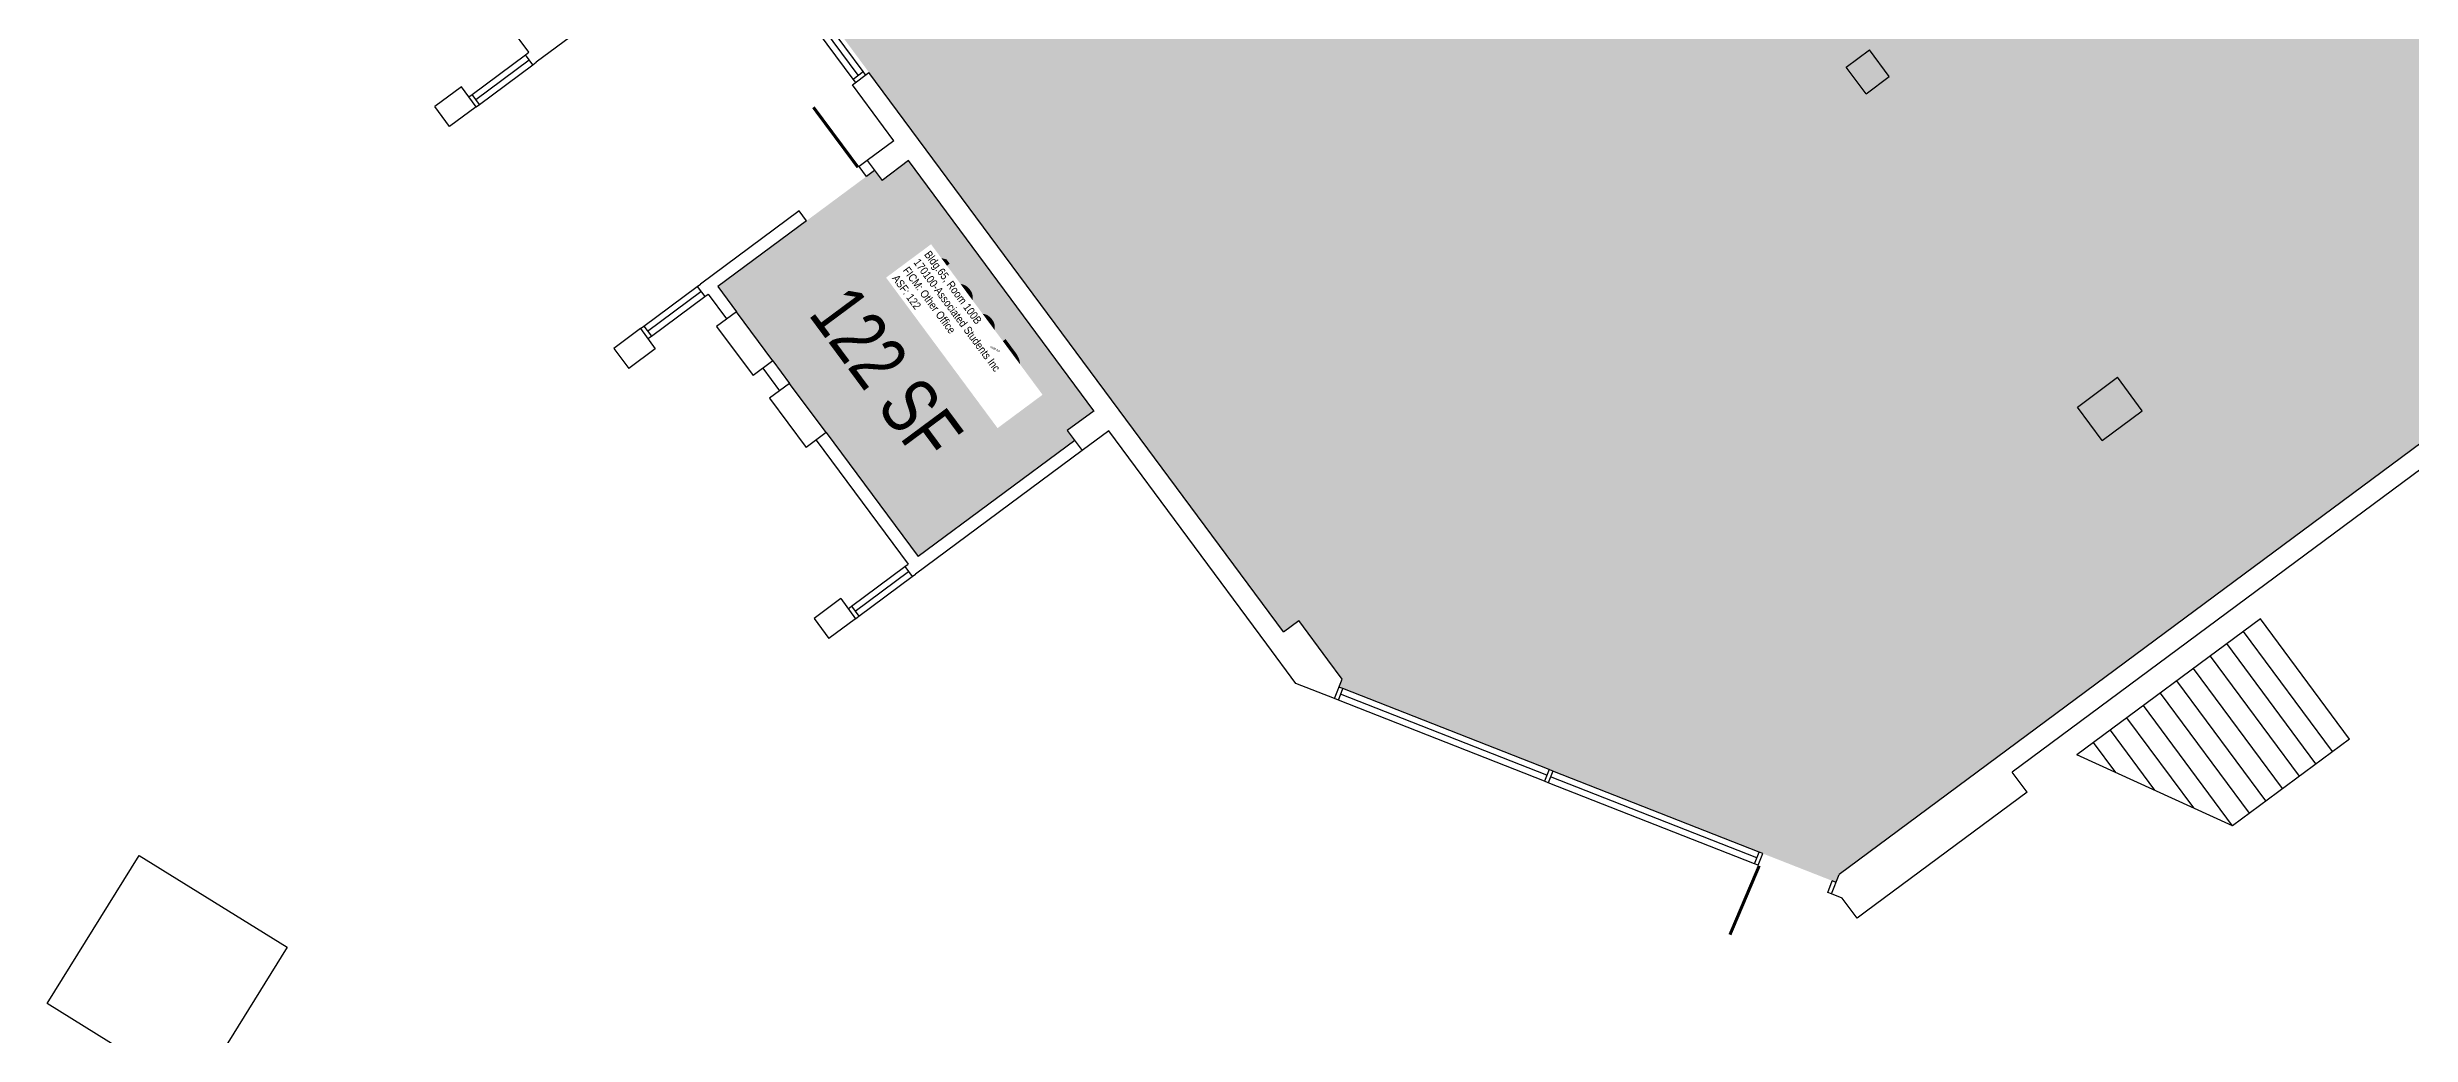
# Model space of a CAD drawing. Header units: inches. Extents: x 69217300 to 69222609, y 27669241 to 27675134.
# Drawn here: x 69218076 to 69219216, y 27671211 to 27671686 of the extents above; entities that cross this region are included whole.
import ezdxf
from ezdxf.enums import TextEntityAlignment as Align

# ---------------------------------------------------------------- set-up
doc = ezdxf.new("R2010")
doc.units = ezdxf.units.IN
doc.header["$LTSCALE"] = 25
doc.header["$MEASUREMENT"] = 0
for name, color, linetype in [('A-DOOR', 2, 'CONTINUOUS'), ('A-FLOR', 3, 'CONTINUOUS'), ('A-GLAZ', 1, 'CONTINUOUS'), ('A-IDEN-RNUM', 7, 'CONTINUOUS'), ('A-IDEN-SNUM', 4, 'CONTINUOUS'), ('A-IDEN-VNUM', 4, 'CONTINUOUS'), ('A-SITE', 3, 'CONTINUOUS'), ('A-WALL', 5, 'CONTINUOUS'), ('AREA-TEXT', 3, 'CONTINUOUS'), ('Rooms-Category-Color', 7, 'CONTINUOUS'), ('Rooms-College-Color', 7, 'CONTINUOUS'), ('Rooms-Department-Color', 7, 'CONTINUOUS'), ('Rooms-Division-Color', 7, 'CONTINUOUS'), ('Rooms-Information', 7, 'CONTINUOUS')]:
    doc.layers.add(name, color=color, linetype=linetype)
doc.styles.add('CP_AREA', font='arial.ttf', dxfattribs={"height": 15})
doc.styles.add('CP_ROOMSNUMBER', font='arial.ttf', dxfattribs={"height": 1})
doc.styles.add('CP_ROOMVNUMBER', font='arial.ttf', dxfattribs={"width": 0.85, "height": 0.075})

msp = doc.modelspace()

# ---------------------------------------------------------------- hatches: boundary and pattern name
at = {"layer": 'Rooms-Category-Color', "true_color": 0xffe090}
msp.add_hatch(color=41, dxfattribs=at).paths.add_polyline_path([(69220109.3, 27671845.8), (69220111.1, 27671843.4), (69220112.9, 27671841), (69220201.3, 27671906.5), (69220197.7, 27671911.3), (69220199.3, 27671912.5), (69220205.1, 27671916.8), (69220203.6, 27671925.3), (69220209.7, 27671926.4), (69220190.6, 27672034.7), (69220184.5, 27672033.6), (69220181.4, 27672051.3), (69220199.1, 27672054.5), (69220201.5, 27672040.7), (69220235.4, 27672046.6), (69220211.7, 27672181.1), (69220177.8, 27672175.1), (69220179.9, 27672163.2), (69220162.2, 27672160.1), (69220157.7, 27672185.3), (69220100.2, 27672262.9), (69220085.7, 27672252.2), (69220073.8, 27672268.3), (69220137.5, 27672315.5), (69220145.5, 27672321.4), (69219723.2, 27672890.9), (69219660.1, 27672844.2), (69219587.7, 27672790.5), (69219506.8, 27672899.6), (69219521.2, 27672910.3), (69219493.3, 27672948.1), (69219401.9, 27672994.4), (69219383.5, 27672958.2), (69219342.5, 27672979.2), (69219224.1, 27673039.6), (69219224.8, 27673038.6), (69219223.3, 27673037.5), (69219212.1, 27673029.2), (69219210.4, 27673027.9), (69219206.8, 27673032.7), (69219118.4, 27672967.2), (69219122, 27672962.4), (69219120.5, 27672961.3), (69219109.3, 27672953), (69219107.6, 27672951.7), (69219104, 27672956.5), (69219015.6, 27672891), (69219019.2, 27672886.2), (69219017.7, 27672885.1), (69219009.6, 27672879), (69219004.7, 27672875.4), (69219001.2, 27672880.3), (69218912.8, 27672814.7), (69218916.4, 27672809.9), (69218979.6, 27672724.7), (69218826.8, 27672611.4), (69218829.9, 27672593.7), (69218824, 27672592.6), (69218843.7, 27672480.9), (69218846.5, 27672481.4), (69218849.8, 27672482), (69218853.4, 27672461.9), (69218912, 27672382.8), (69218925.7, 27672392.9), (69218937.6, 27672376.9), (69218899, 27672348.3), (69218887.1, 27672364.3), (69218900.8, 27672374.5), (69218850.5, 27672442.3), (69218836.8, 27672432.2), (69218835, 27672434.6), (69218832, 27672438.6), (69218799.9, 27672414.8), (69218795.1, 27672411.2), (69218645.7, 27672300.5), (69218643.7, 27672299), (69218642.5, 27672298.1), (69218637.7, 27672294.5), (69218611.5, 27672275.1), (69218592.7, 27672261.1), (69218550.9, 27672230.2), (69218606, 27672155.9), (69218607.5, 27672157), (69218619.5, 27672141), (69218617.9, 27672139.8), (69218726.3, 27671993.6), (69218735.8, 27671980.7), (69218731, 27671977.2), (69218724.6, 27671972.4), (69218718.6, 27671980.4), (69218683.3, 27671954.2), (69218654.4, 27671932.8), (69218413.4, 27671754.1), (69218472.6, 27671674.2), (69218517, 27671614.3), (69218519.4, 27671611.1), (69218672.5, 27671404.7), (69218679.8, 27671410.1), (69218693.8, 27671391.2), (69218700.7, 27671381.9), (69218699.2, 27671378.1), (69218800.5, 27671338.3), (69218802.3, 27671337.6), (69218938.9, 27671284), (69218940.4, 27671287.8), (69218956.4, 27671299.6), (69218959.6, 27671302), (69219003.2, 27671334.3), (69219006.4, 27671336.7), (69219129.5, 27671428), (69219131.9, 27671429.7), (69219200.6, 27671480.7), (69219205.4, 27671484.2), (69219284.6, 27671543), (69219287.8, 27671545.4), (69219384.2, 27671616.9), (69219389.1, 27671620.4), (69219421.1, 27671644.2), (69219418.1, 27671648.2), (69219416.4, 27671650.6), (69219430, 27671660.8), (69219379.7, 27671728.6), (69219366, 27671718.5), (69219354.1, 27671734.6), (69219392.7, 27671763.2), (69219404.6, 27671747.1), (69219390.9, 27671737), (69219449.6, 27671657.9), (69219468, 27671648.5), (69219466.4, 27671645.6), (69219464.9, 27671643.1), (69219566.1, 27671591.8), (69219568.8, 27671597.2), (69219570.6, 27671596.3), (69219583.1, 27671589.9), (69219584.9, 27671589), (69219582.1, 27671583.5), (69219680.2, 27671533.7), (69219683, 27671539.3), (69219684.6, 27671538.5), (69219690.7, 27671535.4), (69219696.5, 27671539.7), (69219698.1, 27671540.8), (69219701.6, 27671536), (69219790, 27671601.5), (69219786.4, 27671606.4), (69219788, 27671607.6), (69219799.3, 27671615.9), (69219800.9, 27671617.1), (69219804.5, 27671612.3), (69219892.8, 27671677.8), (69219889.2, 27671682.6), (69219890.9, 27671683.8), (69219902.1, 27671692.1), (69219903.7, 27671693.3), (69219907.3, 27671688.5), (69219995.6, 27671754), (69219992.1, 27671758.8), (69219993.7, 27671760), (69220004.9, 27671768.4), (69220006.5, 27671769.6), (69220010.1, 27671764.7), (69220098.5, 27671830.3), (69220094.9, 27671835.1), (69220096.5, 27671836.3), (69220107.7, 27671844.6)])
at = {"layer": 'Rooms-Category-Color', "true_color": 0xfa9ba3}
msp.add_hatch(color=241, dxfattribs=at).paths.add_polyline_path([(69218475.3, 27671627), (69218478.9, 27671622.1), (69218491.7, 27671631.7), (69218581, 27671511.2), (69218568.2, 27671501.7), (69218571.8, 27671496.8), (69218496.3, 27671440.9), (69218399.8, 27671571), (69218442.5, 27671602.7), (69218471.4, 27671624.1)])
at = {"layer": 'Rooms-College-Color', "true_color": 0xadadad}
for points in [[(69220109.3, 27671845.8), (69220111.1, 27671843.4), (69220112.9, 27671841), (69220201.3, 27671906.5), (69220197.7, 27671911.3), (69220199.3, 27671912.5), (69220205.1, 27671916.8), (69220203.6, 27671925.3), (69220209.7, 27671926.4), (69220190.6, 27672034.7), (69220184.5, 27672033.6), (69220181.4, 27672051.3), (69220199.1, 27672054.5), (69220201.5, 27672040.7), (69220235.4, 27672046.6), (69220211.7, 27672181.1), (69220177.8, 27672175.1), (69220179.9, 27672163.2), (69220162.2, 27672160.1), (69220157.7, 27672185.3), (69220100.2, 27672262.9), (69220085.7, 27672252.2), (69220073.8, 27672268.3), (69220137.5, 27672315.5), (69220145.5, 27672321.4), (69219723.2, 27672890.9), (69219660.1, 27672844.2), (69219587.7, 27672790.5), (69219506.8, 27672899.6), (69219521.2, 27672910.3), (69219493.3, 27672948.1), (69219401.9, 27672994.4), (69219383.5, 27672958.2), (69219342.5, 27672979.2), (69219224.1, 27673039.6), (69219224.8, 27673038.6), (69219223.3, 27673037.5), (69219212.1, 27673029.2), (69219210.4, 27673027.9), (69219206.8, 27673032.7), (69219118.4, 27672967.2), (69219122, 27672962.4), (69219120.5, 27672961.3), (69219109.3, 27672953), (69219107.6, 27672951.7), (69219104, 27672956.5), (69219015.6, 27672891), (69219019.2, 27672886.2), (69219017.7, 27672885.1), (69219009.6, 27672879), (69219004.7, 27672875.4), (69219001.2, 27672880.3), (69218912.8, 27672814.7), (69218916.4, 27672809.9), (69218979.6, 27672724.7), (69218826.8, 27672611.4), (69218829.9, 27672593.7), (69218824, 27672592.6), (69218843.7, 27672480.9), (69218846.5, 27672481.4), (69218849.8, 27672482), (69218853.4, 27672461.9), (69218912, 27672382.8), (69218925.7, 27672392.9), (69218937.6, 27672376.9), (69218899, 27672348.3), (69218887.1, 27672364.3), (69218900.8, 27672374.5), (69218850.5, 27672442.3), (69218836.8, 27672432.2), (69218835, 27672434.6), (69218832, 27672438.6), (69218799.9, 27672414.8), (69218795.1, 27672411.2), (69218645.7, 27672300.5), (69218643.7, 27672299), (69218642.5, 27672298.1), (69218637.7, 27672294.5), (69218611.5, 27672275.1), (69218592.7, 27672261.1), (69218550.9, 27672230.2), (69218606, 27672155.9), (69218607.5, 27672157), (69218619.5, 27672141), (69218617.9, 27672139.8), (69218726.3, 27671993.6), (69218735.8, 27671980.7), (69218731, 27671977.2), (69218724.6, 27671972.4), (69218718.6, 27671980.4), (69218683.3, 27671954.2), (69218654.4, 27671932.8), (69218413.4, 27671754.1), (69218472.6, 27671674.2), (69218517, 27671614.3), (69218519.4, 27671611.1), (69218672.5, 27671404.7), (69218679.8, 27671410.1), (69218693.8, 27671391.2), (69218700.7, 27671381.9), (69218699.2, 27671378.1), (69218800.5, 27671338.3), (69218802.3, 27671337.6), (69218938.9, 27671284), (69218940.4, 27671287.8), (69218956.4, 27671299.6), (69218959.6, 27671302), (69219003.2, 27671334.3), (69219006.4, 27671336.7), (69219129.5, 27671428), (69219131.9, 27671429.7), (69219200.6, 27671480.7), (69219205.4, 27671484.2), (69219284.6, 27671543), (69219287.8, 27671545.4), (69219384.2, 27671616.9), (69219389.1, 27671620.4), (69219421.1, 27671644.2), (69219418.1, 27671648.2), (69219416.4, 27671650.6), (69219430, 27671660.8), (69219379.7, 27671728.6), (69219366, 27671718.5), (69219354.1, 27671734.6), (69219392.7, 27671763.2), (69219404.6, 27671747.1), (69219390.9, 27671737), (69219449.6, 27671657.9), (69219468, 27671648.5), (69219466.4, 27671645.6), (69219464.9, 27671643.1), (69219566.1, 27671591.8), (69219568.8, 27671597.2), (69219570.6, 27671596.3), (69219583.1, 27671589.9), (69219584.9, 27671589), (69219582.1, 27671583.5), (69219680.2, 27671533.7), (69219683, 27671539.3), (69219684.6, 27671538.5), (69219690.7, 27671535.4), (69219696.5, 27671539.7), (69219698.1, 27671540.8), (69219701.6, 27671536), (69219790, 27671601.5), (69219786.4, 27671606.4), (69219788, 27671607.6), (69219799.3, 27671615.9), (69219800.9, 27671617.1), (69219804.5, 27671612.3), (69219892.8, 27671677.8), (69219889.2, 27671682.6), (69219890.9, 27671683.8), (69219902.1, 27671692.1), (69219903.7, 27671693.3), (69219907.3, 27671688.5), (69219995.6, 27671754), (69219992.1, 27671758.8), (69219993.7, 27671760), (69220004.9, 27671768.4), (69220006.5, 27671769.6), (69220010.1, 27671764.7), (69220098.5, 27671830.3), (69220094.9, 27671835.1), (69220096.5, 27671836.3), (69220107.7, 27671844.6)], [(69218475.3, 27671627), (69218478.9, 27671622.1), (69218491.7, 27671631.7), (69218581, 27671511.2), (69218568.2, 27671501.7), (69218571.8, 27671496.8), (69218496.3, 27671440.9), (69218399.8, 27671571), (69218442.5, 27671602.7), (69218471.4, 27671624.1)]]:
    msp.add_hatch(color=253, dxfattribs=at).paths.add_polyline_path(points)
at = {"layer": 'Rooms-Department-Color', "true_color": 0x80bc67}
msp.add_hatch(color=83, dxfattribs=at).paths.add_polyline_path([(69220109.3, 27671845.8), (69220111.1, 27671843.4), (69220112.9, 27671841), (69220201.3, 27671906.5), (69220197.7, 27671911.3), (69220199.3, 27671912.5), (69220205.1, 27671916.8), (69220203.6, 27671925.3), (69220209.7, 27671926.4), (69220190.6, 27672034.7), (69220184.5, 27672033.6), (69220181.4, 27672051.3), (69220199.1, 27672054.5), (69220201.5, 27672040.7), (69220235.4, 27672046.6), (69220211.7, 27672181.1), (69220177.8, 27672175.1), (69220179.9, 27672163.2), (69220162.2, 27672160.1), (69220157.7, 27672185.3), (69220100.2, 27672262.9), (69220085.7, 27672252.2), (69220073.8, 27672268.3), (69220137.5, 27672315.5), (69220145.5, 27672321.4), (69219723.2, 27672890.9), (69219660.1, 27672844.2), (69219587.7, 27672790.5), (69219506.8, 27672899.6), (69219521.2, 27672910.3), (69219493.3, 27672948.1), (69219401.9, 27672994.4), (69219383.5, 27672958.2), (69219342.5, 27672979.2), (69219224.1, 27673039.6), (69219224.8, 27673038.6), (69219223.3, 27673037.5), (69219212.1, 27673029.2), (69219210.4, 27673027.9), (69219206.8, 27673032.7), (69219118.4, 27672967.2), (69219122, 27672962.4), (69219120.5, 27672961.3), (69219109.3, 27672953), (69219107.6, 27672951.7), (69219104, 27672956.5), (69219015.6, 27672891), (69219019.2, 27672886.2), (69219017.7, 27672885.1), (69219009.6, 27672879), (69219004.7, 27672875.4), (69219001.2, 27672880.3), (69218912.8, 27672814.7), (69218916.4, 27672809.9), (69218979.6, 27672724.7), (69218826.8, 27672611.4), (69218829.9, 27672593.7), (69218824, 27672592.6), (69218843.7, 27672480.9), (69218846.5, 27672481.4), (69218849.8, 27672482), (69218853.4, 27672461.9), (69218912, 27672382.8), (69218925.7, 27672392.9), (69218937.6, 27672376.9), (69218899, 27672348.3), (69218887.1, 27672364.3), (69218900.8, 27672374.5), (69218850.5, 27672442.3), (69218836.8, 27672432.2), (69218835, 27672434.6), (69218832, 27672438.6), (69218799.9, 27672414.8), (69218795.1, 27672411.2), (69218645.7, 27672300.5), (69218643.7, 27672299), (69218642.5, 27672298.1), (69218637.7, 27672294.5), (69218611.5, 27672275.1), (69218592.7, 27672261.1), (69218550.9, 27672230.2), (69218606, 27672155.9), (69218607.5, 27672157), (69218619.5, 27672141), (69218617.9, 27672139.8), (69218726.3, 27671993.6), (69218735.8, 27671980.7), (69218731, 27671977.2), (69218724.6, 27671972.4), (69218718.6, 27671980.4), (69218683.3, 27671954.2), (69218654.4, 27671932.8), (69218413.4, 27671754.1), (69218472.6, 27671674.2), (69218517, 27671614.3), (69218519.4, 27671611.1), (69218672.5, 27671404.7), (69218679.8, 27671410.1), (69218693.8, 27671391.2), (69218700.7, 27671381.9), (69218699.2, 27671378.1), (69218800.5, 27671338.3), (69218802.3, 27671337.6), (69218938.9, 27671284), (69218940.4, 27671287.8), (69218956.4, 27671299.6), (69218959.6, 27671302), (69219003.2, 27671334.3), (69219006.4, 27671336.7), (69219129.5, 27671428), (69219131.9, 27671429.7), (69219200.6, 27671480.7), (69219205.4, 27671484.2), (69219284.6, 27671543), (69219287.8, 27671545.4), (69219384.2, 27671616.9), (69219389.1, 27671620.4), (69219421.1, 27671644.2), (69219418.1, 27671648.2), (69219416.4, 27671650.6), (69219430, 27671660.8), (69219379.7, 27671728.6), (69219366, 27671718.5), (69219354.1, 27671734.6), (69219392.7, 27671763.2), (69219404.6, 27671747.1), (69219390.9, 27671737), (69219449.6, 27671657.9), (69219468, 27671648.5), (69219466.4, 27671645.6), (69219464.9, 27671643.1), (69219566.1, 27671591.8), (69219568.8, 27671597.2), (69219570.6, 27671596.3), (69219583.1, 27671589.9), (69219584.9, 27671589), (69219582.1, 27671583.5), (69219680.2, 27671533.7), (69219683, 27671539.3), (69219684.6, 27671538.5), (69219690.7, 27671535.4), (69219696.5, 27671539.7), (69219698.1, 27671540.8), (69219701.6, 27671536), (69219790, 27671601.5), (69219786.4, 27671606.4), (69219788, 27671607.6), (69219799.3, 27671615.9), (69219800.9, 27671617.1), (69219804.5, 27671612.3), (69219892.8, 27671677.8), (69219889.2, 27671682.6), (69219890.9, 27671683.8), (69219902.1, 27671692.1), (69219903.7, 27671693.3), (69219907.3, 27671688.5), (69219995.6, 27671754), (69219992.1, 27671758.8), (69219993.7, 27671760), (69220004.9, 27671768.4), (69220006.5, 27671769.6), (69220010.1, 27671764.7), (69220098.5, 27671830.3), (69220094.9, 27671835.1), (69220096.5, 27671836.3), (69220107.7, 27671844.6)])
at = {"layer": 'Rooms-Department-Color', "true_color": 0x604aed}
msp.add_hatch(color=173, dxfattribs=at).paths.add_polyline_path([(69218475.3, 27671627), (69218478.9, 27671622.1), (69218491.7, 27671631.7), (69218581, 27671511.2), (69218568.2, 27671501.7), (69218571.8, 27671496.8), (69218496.3, 27671440.9), (69218399.8, 27671571), (69218442.5, 27671602.7), (69218471.4, 27671624.1)])
at = {"layer": 'Rooms-Division-Color', "true_color": 0x80bc67}
msp.add_hatch(color=83, dxfattribs=at).paths.add_polyline_path([(69220109.3, 27671845.8), (69220111.1, 27671843.4), (69220112.9, 27671841), (69220201.3, 27671906.5), (69220197.7, 27671911.3), (69220199.3, 27671912.5), (69220205.1, 27671916.8), (69220203.6, 27671925.3), (69220209.7, 27671926.4), (69220190.6, 27672034.7), (69220184.5, 27672033.6), (69220181.4, 27672051.3), (69220199.1, 27672054.5), (69220201.5, 27672040.7), (69220235.4, 27672046.6), (69220211.7, 27672181.1), (69220177.8, 27672175.1), (69220179.9, 27672163.2), (69220162.2, 27672160.1), (69220157.7, 27672185.3), (69220100.2, 27672262.9), (69220085.7, 27672252.2), (69220073.8, 27672268.3), (69220137.5, 27672315.5), (69220145.5, 27672321.4), (69219723.2, 27672890.9), (69219660.1, 27672844.2), (69219587.7, 27672790.5), (69219506.8, 27672899.6), (69219521.2, 27672910.3), (69219493.3, 27672948.1), (69219401.9, 27672994.4), (69219383.5, 27672958.2), (69219342.5, 27672979.2), (69219224.1, 27673039.6), (69219224.8, 27673038.6), (69219223.3, 27673037.5), (69219212.1, 27673029.2), (69219210.4, 27673027.9), (69219206.8, 27673032.7), (69219118.4, 27672967.2), (69219122, 27672962.4), (69219120.5, 27672961.3), (69219109.3, 27672953), (69219107.6, 27672951.7), (69219104, 27672956.5), (69219015.6, 27672891), (69219019.2, 27672886.2), (69219017.7, 27672885.1), (69219009.6, 27672879), (69219004.7, 27672875.4), (69219001.2, 27672880.3), (69218912.8, 27672814.7), (69218916.4, 27672809.9), (69218979.6, 27672724.7), (69218826.8, 27672611.4), (69218829.9, 27672593.7), (69218824, 27672592.6), (69218843.7, 27672480.9), (69218846.5, 27672481.4), (69218849.8, 27672482), (69218853.4, 27672461.9), (69218912, 27672382.8), (69218925.7, 27672392.9), (69218937.6, 27672376.9), (69218899, 27672348.3), (69218887.1, 27672364.3), (69218900.8, 27672374.5), (69218850.5, 27672442.3), (69218836.8, 27672432.2), (69218835, 27672434.6), (69218832, 27672438.6), (69218799.9, 27672414.8), (69218795.1, 27672411.2), (69218645.7, 27672300.5), (69218643.7, 27672299), (69218642.5, 27672298.1), (69218637.7, 27672294.5), (69218611.5, 27672275.1), (69218592.7, 27672261.1), (69218550.9, 27672230.2), (69218606, 27672155.9), (69218607.5, 27672157), (69218619.5, 27672141), (69218617.9, 27672139.8), (69218726.3, 27671993.6), (69218735.8, 27671980.7), (69218731, 27671977.2), (69218724.6, 27671972.4), (69218718.6, 27671980.4), (69218683.3, 27671954.2), (69218654.4, 27671932.8), (69218413.4, 27671754.1), (69218472.6, 27671674.2), (69218517, 27671614.3), (69218519.4, 27671611.1), (69218672.5, 27671404.7), (69218679.8, 27671410.1), (69218693.8, 27671391.2), (69218700.7, 27671381.9), (69218699.2, 27671378.1), (69218800.5, 27671338.3), (69218802.3, 27671337.6), (69218938.9, 27671284), (69218940.4, 27671287.8), (69218956.4, 27671299.6), (69218959.6, 27671302), (69219003.2, 27671334.3), (69219006.4, 27671336.7), (69219129.5, 27671428), (69219131.9, 27671429.7), (69219200.6, 27671480.7), (69219205.4, 27671484.2), (69219284.6, 27671543), (69219287.8, 27671545.4), (69219384.2, 27671616.9), (69219389.1, 27671620.4), (69219421.1, 27671644.2), (69219418.1, 27671648.2), (69219416.4, 27671650.6), (69219430, 27671660.8), (69219379.7, 27671728.6), (69219366, 27671718.5), (69219354.1, 27671734.6), (69219392.7, 27671763.2), (69219404.6, 27671747.1), (69219390.9, 27671737), (69219449.6, 27671657.9), (69219468, 27671648.5), (69219466.4, 27671645.6), (69219464.9, 27671643.1), (69219566.1, 27671591.8), (69219568.8, 27671597.2), (69219570.6, 27671596.3), (69219583.1, 27671589.9), (69219584.9, 27671589), (69219582.1, 27671583.5), (69219680.2, 27671533.7), (69219683, 27671539.3), (69219684.6, 27671538.5), (69219690.7, 27671535.4), (69219696.5, 27671539.7), (69219698.1, 27671540.8), (69219701.6, 27671536), (69219790, 27671601.5), (69219786.4, 27671606.4), (69219788, 27671607.6), (69219799.3, 27671615.9), (69219800.9, 27671617.1), (69219804.5, 27671612.3), (69219892.8, 27671677.8), (69219889.2, 27671682.6), (69219890.9, 27671683.8), (69219902.1, 27671692.1), (69219903.7, 27671693.3), (69219907.3, 27671688.5), (69219995.6, 27671754), (69219992.1, 27671758.8), (69219993.7, 27671760), (69220004.9, 27671768.4), (69220006.5, 27671769.6), (69220010.1, 27671764.7), (69220098.5, 27671830.3), (69220094.9, 27671835.1), (69220096.5, 27671836.3), (69220107.7, 27671844.6)])
at = {"layer": 'Rooms-Division-Color', "true_color": 0x604aed}
msp.add_hatch(color=173, dxfattribs=at).paths.add_polyline_path([(69218475.3, 27671627), (69218478.9, 27671622.1), (69218491.7, 27671631.7), (69218581, 27671511.2), (69218568.2, 27671501.7), (69218571.8, 27671496.8), (69218496.3, 27671440.9), (69218399.8, 27671571), (69218442.5, 27671602.7), (69218471.4, 27671624.1)])

# ---------------------------------------------------------------- linework, layer by layer
at = {"layer": 'A-DOOR'}
for points in [[(69218467.3, 27671628.5, 1.5, 1.5, 0), (69218445.8, 27671657.4, 0, 0, 0), (69218445.2, 27671656.9, 0, 0, 0.414214), (69218439.8, 27671606.3, 0, 0, 0.414214)], [(69218901.8, 27671292, 1.5, 1.5, 0), (69218887.7, 27671258.8, 0, 0, 0), (69218888.4, 27671258.5, 0, 0, 0.414214), (69218934.8, 27671279.6, 0, 0, 0.414214)]]:
    msp.add_lwpolyline(points, format="xyseb", dxfattribs=at)
at = {"layer": 'A-FLOR'}
for p, q in [((69218408.7, 27671558.9), (69218399.1, 27671551.8)), ((69218426.3, 27671535.2), (69218408.7, 27671558.9)), ((69218399.1, 27671551.8), (69218416.7, 27671528.1)), ((69218426.3, 27671535.2), (69218416.7, 27671528.1)), ((69218434.3, 27671524.4), (69218424.7, 27671517.2)), ((69218451.9, 27671500.7), (69218434.3, 27671524.4)), ((69218424.7, 27671517.2), (69218442.3, 27671493.5)), ((69218451.9, 27671500.7), (69218442.3, 27671493.5)), ((69219143.4, 27671410.9), (69219055, 27671345.4)), ((69219186.3, 27671353), (69219143.4, 27671410.9)), ((69219170.2, 27671341.1), (69219127.3, 27671399)), ((69219178.2, 27671347.1), (69219135.3, 27671404.9)), ((69219154.1, 27671329.2), (69219111.2, 27671387.1)), ((69219162.2, 27671335.2), (69219119.3, 27671393)), ((69219138.1, 27671317.3), (69219095.2, 27671375.1)), ((69219146.1, 27671323.3), (69219103.2, 27671381.1)), ((69219130, 27671311.3), (69219087.1, 27671369.2)), ((69219092.5, 27671328.4), (69219071.1, 27671357.3)), ((69219111.3, 27671319.9), (69219079.1, 27671363.2)), ((69219186.3, 27671353), (69219130, 27671311.3)), ((69219130, 27671311.3), (69219055, 27671345.4)), ((69219073.8, 27671336.9), (69219063, 27671351.3))]:
    msp.add_line(p, q, dxfattribs=at)
at = {"layer": 'A-GLAZ'}
for p, q in [((69218469.8, 27671674.6), (69218429, 27671729.6)), ((69218465, 27671671), (69218424.2, 27671726)), ((69218467.4, 27671672.8), (69218426.6, 27671727.8)), ((69218281.3, 27671663.6), (69218307, 27671682.7)), ((69218283.1, 27671661.2), (69218308.8, 27671680.3)), ((69218284.9, 27671658.8), (69218310.6, 27671677.9)), ((69218364.1, 27671552), (69218389.8, 27671571)), ((69218365.9, 27671549.6), (69218391.6, 27671568.6)), ((69218367.7, 27671547.2), (69218393.4, 27671566.2)), ((69218464.2, 27671417), (69218489.9, 27671436.1)), ((69218465.9, 27671414.6), (69218491.6, 27671433.7)), ((69218467.7, 27671412.2), (69218493.4, 27671431.3)), ((69218800.5, 27671338.3), (69218701.1, 27671377.4)), ((69218798.3, 27671332.8), (69218698.9, 27671371.8)), ((69218799.4, 27671335.6), (69218700, 27671374.6)), ((69218899.5, 27671293), (69218800.1, 27671332)), ((69218900.6, 27671295.8), (69218801.2, 27671334.8)), ((69218901.7, 27671298.6), (69218802.3, 27671337.6))]:
    msp.add_line(p, q, dxfattribs=at)
at = {"layer": 'A-SITE'}
msp.add_lwpolyline([(69218120.8, 27671297), (69218192.1, 27671252.7), (69218147.8, 27671181.3), (69218076.4, 27671225.6)], close=True, dxfattribs=at)
msp.add_lwpolyline([(69218120.8, 27671297), (69218192.1, 27671252.7), (69218147.8, 27671181.3), (69218076.4, 27671225.6)], close=True, dxfattribs=at)
at = {"layer": 'A-WALL'}
for p, q in [((69218392.5, 27671738.6), (69218312.2, 27671679.1)), ((69218308.6, 27671683.9), (69218299.7, 27671695.9)), ((69218307, 27671682.7), (69218308.6, 27671683.9)), ((69218310.6, 27671677.9), (69218307, 27671682.7)), ((69218943.7, 27671676.8), (69218955, 27671685.1)), ((69218964.5, 27671672.3), (69218955, 27671685.1)), ((69218310.6, 27671677.9), (69218312.2, 27671679.1)), ((69218464.6, 27671668.2), (69218472.6, 27671674.2)), ((69218465, 27671671), (69218469.8, 27671674.6)), ((69218471, 27671673), (69218469.8, 27671674.6)), ((69218672.5, 27671404.7), (69218472.6, 27671674.2)), ((69218953.3, 27671663.9), (69218943.7, 27671676.8)), ((69218953.3, 27671663.9), (69218964.5, 27671672.3)), ((69218276.1, 27671667.3), (69218263.3, 27671657.7)), ((69218283.3, 27671657.6), (69218276.1, 27671667.3)), ((69218279.7, 27671662.4), (69218281.3, 27671663.6)), ((69218284.9, 27671658.8), (69218281.3, 27671663.6)), ((69218484.6, 27671641.3), (69218464.6, 27671668.2)), ((69218466.2, 27671669.4), (69218465, 27671671)), ((69218270.4, 27671648.1), (69218263.3, 27671657.7)), ((69218283.3, 27671657.6), (69218270.4, 27671648.1)), ((69218283.3, 27671657.6), (69218284.9, 27671658.8)), ((69218484.6, 27671641.3), (69218471.7, 27671631.8)), ((69219421.1, 27671644.2), (69218940.4, 27671287.8)), ((69218471.7, 27671631.8), (69218467.9, 27671628.9)), ((69218471.4, 27671624.1), (69218467.9, 27671628.9)), ((69218475.3, 27671627), (69218471.4, 27671624.1)), ((69218471.7, 27671631.8), (69218478.9, 27671622.1)), ((69218491.7, 27671631.7), (69218478.9, 27671622.1)), ((69218581, 27671511.2), (69218491.7, 27671631.7)), ((69219427.1, 27671636.2), (69219023.8, 27671337.1)), ((69218438.9, 27671607.5), (69218391.4, 27671572.2)), ((69218442.5, 27671602.7), (69218438.9, 27671607.5)), ((69218442.5, 27671602.7), (69218399.8, 27671571)), ((69218389.8, 27671571), (69218391.4, 27671572.2)), ((69218389.8, 27671571), (69218393.4, 27671566.2)), ((69218399.8, 27671571), (69218408.7, 27671558.9)), ((69218393.4, 27671566.2), (69218395, 27671567.4)), ((69218395, 27671567.4), (69218403.9, 27671555.4)), ((69218362.5, 27671550.8), (69218349.6, 27671541.2)), ((69218362.5, 27671550.8), (69218364.1, 27671552)), ((69218362.5, 27671550.8), (69218369.6, 27671541.1)), ((69218364.1, 27671552), (69218367.7, 27671547.2)), ((69218366, 27671546), (69218367.7, 27671547.2)), ((69218349.6, 27671541.2), (69218356.8, 27671531.6)), ((69218369.6, 27671541.1), (69218356.8, 27671531.6)), ((69218426.3, 27671535.2), (69218434.3, 27671524.4)), ((69218421.5, 27671531.7), (69218429.5, 27671520.8)), ((69219055.2, 27671513), (69219074.5, 27671527.3)), ((69219086.4, 27671511.2), (69219074.5, 27671527.3)), ((69219067.1, 27671496.9), (69219055.2, 27671513)), ((69218451.9, 27671500.7), (69218496.3, 27671440.9)), ((69218581.1, 27671511.2), (69218568.2, 27671501.7)), ((69218568.2, 27671501.7), (69218575.4, 27671492)), ((69218588.2, 27671501.6), (69218575.4, 27671492)), ((69218664.4, 27671398.7), (69218588.2, 27671501.5)), ((69219067.1, 27671496.9), (69219086.4, 27671511.2)), ((69218447.1, 27671497.1), (69218491.5, 27671437.3)), ((69218575.4, 27671492), (69218495, 27671432.5)), ((69218571.8, 27671496.8), (69218496.3, 27671440.9)), ((69218489.9, 27671436.1), (69218491.5, 27671437.3)), ((69218489.9, 27671436.1), (69218493.4, 27671431.3)), ((69218493.4, 27671431.3), (69218495, 27671432.5)), ((69218459, 27671420.7), (69218446.1, 27671411.1)), ((69218459, 27671420.7), (69218466.1, 27671411)), ((69218446.1, 27671411.1), (69218453.3, 27671401.5)), ((69218466.1, 27671411), (69218453.3, 27671401.5)), ((69218462.6, 27671415.8), (69218464.2, 27671417)), ((69218464.2, 27671417), (69218467.7, 27671412.2)), ((69218466.1, 27671411), (69218467.7, 27671412.2)), ((69218672.5, 27671404.7), (69218679.8, 27671410.1)), ((69218693.8, 27671391.2), (69218679.8, 27671410.1)), ((69218678.4, 27671379.8), (69218664.4, 27671398.7)), ((69218700.7, 27671381.9), (69218693.8, 27671391.2)), ((69218697, 27671372.5), (69218678.4, 27671379.8)), ((69218697, 27671372.5), (69218700.7, 27671381.9)), ((69218698.9, 27671371.8), (69218701.1, 27671377.4)), ((69218701.1, 27671377.4), (69218699.2, 27671378.1)), ((69218698.9, 27671371.8), (69218697, 27671372.5)), ((69218800.5, 27671338.3), (69218798.3, 27671332.8)), ((69218800.1, 27671332), (69218798.3, 27671332.8)), ((69218802.3, 27671337.6), (69218800.1, 27671332)), ((69218802.3, 27671337.6), (69218800.5, 27671338.3)), ((69219030.9, 27671327.5), (69219023.8, 27671337.1)), ((69219030.9, 27671327.5), (69218953.5, 27671270.1)), ((69218899.5, 27671293), (69218901.7, 27671298.6)), ((69218901.3, 27671292.3), (69218903.5, 27671297.9)), ((69218903.5, 27671297.9), (69218901.7, 27671298.6)), ((69218901.3, 27671292.3), (69218899.5, 27671293)), ((69218934.9, 27671279.1), (69218937, 27671284.7)), ((69218936.7, 27671278.4), (69218940.4, 27671287.8)), ((69218938.9, 27671284), (69218937, 27671284.7)), ((69218936.7, 27671278.4), (69218934.9, 27671279.1)), ((69218941.8, 27671276.4), (69218936.7, 27671278.4)), ((69218949, 27671266.7), (69218941.8, 27671276.4)), ((69218953.5, 27671270.1), (69218949, 27671266.7))]:
    msp.add_line(p, q, dxfattribs=at)

# ---------------------------------------------------------------- texts
at = {"layer": 'A-IDEN-RNUM', "style": 'CP_ROOMSNUMBER', "width": 0.85}
msp.add_text('0100-B0', height=1, rotation=333.12, dxfattribs=at).set_placement((69218533.4, 27671540.9), align=Align.MIDDLE)
at = {"layer": 'A-IDEN-SNUM', "style": 'CP_ROOMSNUMBER', "width": 0.85}
msp.add_text('06500100B0', height=1, rotation=333.12, dxfattribs=at).set_placement((69218532.2, 27671544.8), align=Align.MIDDLE)
at = {"layer": 'A-IDEN-VNUM', "style": 'CP_ROOMVNUMBER', "width": 0.85}
msp.add_text('100B', height=27, rotation=306.5525, dxfattribs=at).set_placement((69218516.5, 27671552.7), align=Align.MIDDLE)
at = {"layer": 'AREA-TEXT', "style": 'CP_AREA', "width": 0.75}
msp.add_text('122 SF', height=27, rotation=306.5525, dxfattribs=at).set_placement((69218481, 27671529.1), align=Align.MIDDLE_CENTER)

# ---------------------------------------------------------------- next in the draw order: texts
at = {"layer": 'Rooms-Information', "insert": (69218483.5, 27671574.9), "char_height": 3.857, "width": 86.4, "attachment_point": 7, "rotation": 306.5525, "style": 'CP_ROOMVNUMBER', "bg_fill": 3, "box_fill_scale": 1.5, "bg_fill_color": 256, "bg_fill_true_color": 13158600, "bg_fill_transparency": 0}
msp.add_mtext('Bldg.65, Room 100B^M^J170100-Associated Students Inc^M^JFICM: Other Office^M^JASF: 122', dxfattribs=at)

doc.saveas('drawing.dxf')
